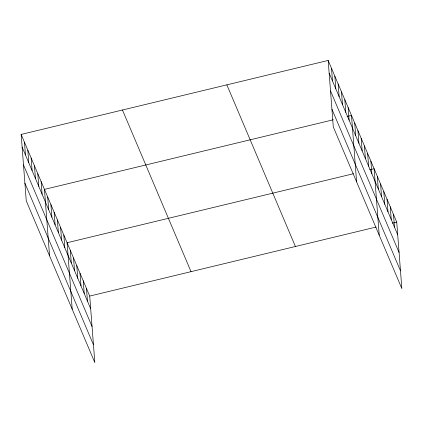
<?xml version="1.0" encoding="UTF-8"?>
<svg xmlns="http://www.w3.org/2000/svg" width="423" height="423" viewBox="0 0 423 423"><rect width="100%" height="100%" fill="white"/><g stroke="black" fill="none" stroke-linecap="round" stroke-linejoin="round"><path stroke-width="0.63" d="M21.15 134.429L89.708 296.074L94.826 362.564L26.268 200.92L21.15 134.429L328.174 60.436L396.732 222.08L401.85 288.571L333.292 126.926L328.174 60.436M333.35 119.767L44.457 189.388L49.576 255.878M347.109 116.452L351.487 115.394L356.6 181.885M353.469 173.716L67.083 242.733L72.201 309.218M369.734 169.792L374.112 168.74L379.225 235.225M89.708 296.074L376.095 227.056M392.354 223.138L396.732 222.08M329.152 73.121L397.71 234.765M330.516 90.876L399.074 252.52M331.923 109.171L400.486 270.815M226.855 84.854L295.418 246.498M122.469 110.012L191.027 271.656M22.128 147.114L90.686 308.758M23.492 164.87L92.05 326.514M24.899 183.164L93.457 344.808M393.501 214.461L394.479 227.146M390.27 206.842L391.243 219.526M387.04 199.222L388.013 211.907M383.804 191.603L384.782 204.283M380.573 183.979L381.551 196.663M377.342 176.359L378.315 189.044M370.876 161.121L371.854 173.8M367.645 153.496L368.623 166.181M364.415 145.877L365.387 158.562M361.184 138.258L362.157 150.942M357.948 130.638L358.926 143.323M354.717 123.019L355.695 135.698M348.155 107.548L349.134 120.227M344.824 99.696L345.803 112.375M341.493 91.844L342.471 104.529M338.167 83.992L339.14 96.677M334.836 76.14L335.809 88.825M331.505 68.288L332.483 80.973M86.477 288.454L87.45 301.139M83.246 280.835L84.219 293.52M80.01 273.216L80.989 285.895M76.78 265.591L77.758 278.276M73.549 257.972L74.522 270.657M70.318 250.353L71.291 263.037M63.852 235.114L64.83 247.793M60.621 227.489L61.594 240.174M57.391 219.87L58.363 232.555M54.155 212.251L55.133 224.936M50.924 204.632L51.902 217.316M47.693 197.012L48.666 209.692M41.131 181.536L42.104 194.22M37.8 173.689L38.779 186.369M34.469 165.837L35.447 178.517M31.138 157.985L32.116 170.67M27.812 150.133L28.785 162.818M24.481 142.281L25.454 154.966"/></g></svg>
